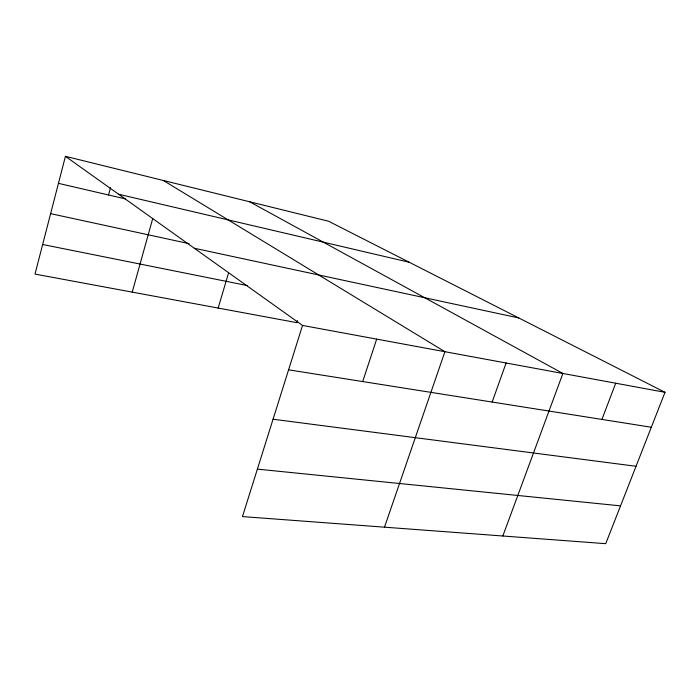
<?xml version="1.0" encoding="UTF-8"?>
<svg xmlns="http://www.w3.org/2000/svg" width="700" height="700" viewBox="0 0 700 700"><rect width="100%" height="100%" fill="white"/><g stroke="black" fill="none" stroke-linecap="round" stroke-linejoin="round"><path stroke-width="1.05" d="M65.433 156.327L302.531 325.439L242.463 516.591L605.736 543.673L665 392.306L328.562 221.235L65.433 156.327L35 274.094L296.826 322.648L297.465 320.609M108.535 194.985L110.513 187.626M132.23 292.127L152.775 218.374M218.155 308.061L228.532 273.053M362.688 381.553L376.688 339.124M384.484 527.179L444.911 351.706L163.327 180.477M492.153 402.045L506.109 362.994M502.827 535.999L562.887 373.467L249.664 201.775M601.93 419.422L615.72 383.215M257.381 469.123L620.541 505.864M273.061 419.23L636.038 466.279M288.584 369.828L651.324 427.245M302.531 325.439L665 392.306M42.648 244.501L247.249 285.556M194.32 248.255L518.761 317.949M50.619 213.649L189.105 243.652M58.45 183.347L125.484 198.923M118.58 194.241L409.255 262.264"/></g></svg>
